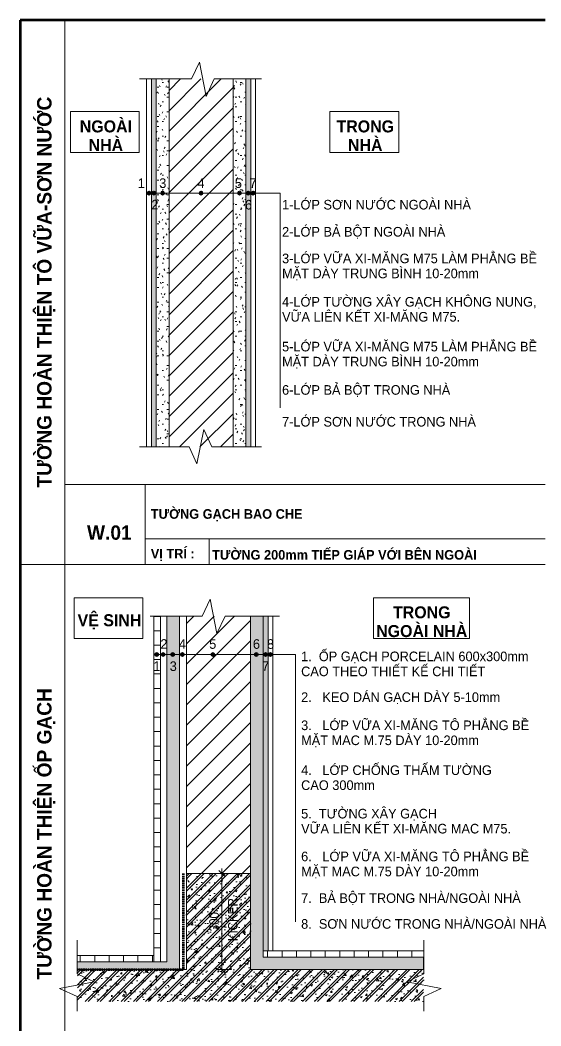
# Model space of a CAD drawing. Header units: millimetres. Extents: x 2839 to 13349, y 2387 to 11762.
# Drawn here: x 8655 to 10281, y 8621 to 11762 of the extents above; entities that cross this region are included whole.
import ezdxf

# ---------------------------------------------------------------- set-up
doc = ezdxf.new("R2010")
doc.units = ezdxf.units.MM
doc.linetypes.add('Hidden', pattern=[7.14375, 4.7625, -2.38125])
for name, color, linetype, lineweight in [('A-ANNO-DIMS', 211, 'Continuous', 9), ('A-ANNO-DIMS-15', 211, 'Continuous', 9), ('A-DETL-5', 90, 'Hidden', 200), ('A-DETL-GENF-1', 7, 'Continuous', 18), ('A-DETL-GENF-2', 9, 'Continuous', 18), ('A-DETL-GENF-4', 8, 'Continuous', 18), ('A-DETL-MEDM', 33, 'Continuous', 35), ('A-DETL-THIN', 151, 'Continuous', 18), ('A-DETL-WIDE', 214, 'Continuous', 100), ('G-ANNO-TEXT-1', 7, 'Continuous', 9)]:
    doc.layers.add(name, color=color, linetype=linetype, lineweight=lineweight)
doc.styles.add('Arial_4', font='arial_0.ttf', dxfattribs={"width": 0.95, "height": 30})
doc.styles.add('Arial_B_1', font='arialbd_0.ttf', dxfattribs={"width": 0.95, "height": 45})
doc.styles.add('Arial_B_2', font='arialbd_0.ttf', dxfattribs={"width": 0.95, "height": 30})
doc.styles.add('Arial_B_3', font='arialbd_0.ttf', dxfattribs={"width": 0.95, "height": 37.5})
doc.styles.add('UTM Avo', font='UTM Avo.ttf', dxfattribs={"width": 0.9, "height": 30})
doc.dimstyles.new('1_Dim_chi_tiet_2_0', dxfattribs={"dimscale": 304.8, "dimtxt": 29.979028, "dimasz": 0.059055, "dimexe": 0.049213, "dimexo": 0.0625, "dimgap": 0.004921, "dimtad": 1, "dimdec": 0, "dimrnd": 5, "dimzin": 0, "dimdsep": 46, "dimtxsty": 'UTM Avo', "dimblk1": 'OBLIQUE', "dimblk2": 'OBLIQUE', "dimsah": 1, "dimcen": 0.09, "dimdle": 0.049213, "dimazin": 0, "dimtfac": 1, "dimtdec": 4, "dimtix": 1, "dimtmove": 0, "dimatfit": 3, "dimfxl": 0.098425, "dimfxlon": 1, "dimtvp": 1, "dimtolj": 1, "dimtzin": 0, "dimarcsym": 2})
pattern_1 = [(45, (6232.564, 0), (-31.8198, 31.8198), [])]
pattern_2 = [(0, (6232.564, 0), (60.96, 15.24), [5.029, -40.691, 5.029, -40.691, -243.84]), (0, (6232.564, 0), (60.96, 15.24), [-91.44, 5.029, -86.411, 5.029, -40.691, -106.68]), (0, (6232.564, 0), (60.96, 15.24), [-228.6, 5.029, -25.451, 5.029, -71.171]), (120, (6255.424, 7.62), (-43.678227, 45.172909), [5.029, -40.691, 5.029, -40.691, -243.84]), (120, (6255.424, 7.62), (-43.678227, 45.172909), [-91.44, 5.029, -86.411, 5.029, -40.691, -106.68]), (120, (6255.424, 7.62), (-43.678227, 45.172909), [-228.6, 5.029, -25.451, 5.029, -71.171]), (240, (6263.044, 38.1), (-17.281773, -60.412909), [5.029, -40.691, 5.029, -40.691, -243.84]), (240, (6263.044, 38.1), (-17.281773, -60.412909), [-91.44, 5.029, -86.411, 5.029, -40.691, -106.68]), (240, (6263.044, 38.1), (-17.281773, -60.412909), [-228.6, 5.029, -25.451, 5.029, -71.171])]

# ---------------------------------------------------------------- blocks, each defined once
blk = doc.blocks.new('DIMBLOCK1-CHI TIẾT CHUNG_CẤU TẠO TƯỜNG')
at = {"layer": 'A-ANNO-DIMS-15'}
for p, q in [((9284.4, 9112.4), (9284.4, 8782.4)), ((9314.4, 9097.4), (9269.4, 9097.4)), ((9284.4, 9097.4), (9314.4, 9097.4)), ((9314.4, 8797.4), (9269.4, 8797.4)), ((9284.4, 8797.4), (9314.4, 8797.4))]:
    blk.add_line(p, q, dxfattribs=at)
at = {"layer": 'A-ANNO-DIMS-15', "lineweight": 25}
for p, q in [((9284.4, 9097.4), (9275.4, 9106.4)), ((9284.4, 9097.4), (9293.4, 9088.4)), ((9284.4, 8797.4), (9275.4, 8806.4)), ((9284.4, 8797.4), (9293.4, 8788.4))]:
    blk.add_line(p, q, dxfattribs=at)
at = {"layer": 'A-ANNO-DIMS-15', "color": 0, "char_height": 30, "attachment_point": 1, "rotation": 90, "line_spacing_factor": 1.110334, "style": 'UTM Avo'}
for s, insert, width in [('KICKER', (9303.7, 8885.7), 147.897), ('300', (9245.1, 8916.6), 73.948)]:
    blk.add_mtext(s, dxfattribs=dict(at, insert=insert, width=width))
blk = doc.blocks.new('_Oblique')
at = {"color": 0, "linetype": 'ByBlock', "lineweight": -2}
blk.add_line((-0.5, -0.5), (0.5, 0.5), dxfattribs=at)

msp = doc.modelspace()

# ---------------------------------------------------------------- hatches: boundary and pattern name
at = {"layer": 'A-DETL-GENF-1'}
h = msp.add_hatch(dxfattribs=at)
h.set_pattern_fill('FP_50', color=256, style=0, pattern_type=2)
h.set_pattern_definition(pattern_1)
h.paths.add_polyline_path([(9161.8, 10429.5), (9319.6, 10429.5), (9319.6, 11578), (9119.6, 11578), (9119.6, 10429.5)])
h.paths.add_polyline_path([(9219.6, 11216.6), (9218.3, 11216.8), (9217.1, 11217.3), (9216.1, 11218.1), (9215.3, 11219.1), (9214.8, 11220.3), (9214.6, 11221.6), (9214.8, 11222.9), (9215.3, 11224.1), (9216.1, 11225.2), (9217.1, 11226), (9218.3, 11226.5), (9219.6, 11226.6), (9220.9, 11226.5), (9222.1, 11226), (9223.1, 11225.2), (9223.9, 11224.1), (9224.4, 11222.9), (9224.6, 11221.6), (9224.4, 11220.3), (9223.9, 11219.1), (9223.1, 11218.1), (9222.1, 11217.3), (9220.9, 11216.8)])
for points in [[(9057.1, 11216.6), (9058.4, 11216.8), (9059.6, 11217.3), (9060.6, 11218.1), (9061.4, 11219.1), (9061.9, 11220.3), (9062.1, 11221.6), (9061.9, 11222.9), (9061.4, 11224.1), (9060.6, 11225.2), (9059.6, 11226), (9058.4, 11226.5), (9057.1, 11226.6), (9055.8, 11226.5), (9054.6, 11226), (9053.6, 11225.2), (9052.8, 11224.1), (9052.3, 11222.9), (9052.1, 11221.6), (9052.3, 11220.3), (9052.8, 11219.1), (9053.6, 11218.1), (9054.6, 11217.3), (9055.8, 11216.8)], [(9072.1, 11216.6), (9073.4, 11216.8), (9074.6, 11217.3), (9075.6, 11218.1), (9076.4, 11219.1), (9076.9, 11220.3), (9077.1, 11221.6), (9076.9, 11222.9), (9076.4, 11224.1), (9075.6, 11225.2), (9074.6, 11226), (9073.4, 11226.5), (9072.1, 11226.6), (9070.8, 11226.5), (9069.6, 11226), (9068.6, 11225.2), (9067.8, 11224.1), (9067.3, 11222.9), (9067.1, 11221.6), (9067.3, 11220.3), (9067.8, 11219.1), (9068.6, 11218.1), (9069.6, 11217.3), (9070.8, 11216.8)], [(9099.6, 11216.6), (9100.9, 11216.8), (9102.1, 11217.3), (9103.1, 11218.1), (9103.9, 11219.1), (9104.4, 11220.3), (9104.6, 11221.6), (9104.4, 11222.9), (9103.9, 11224.1), (9103.1, 11225.2), (9102.1, 11226), (9100.9, 11226.5), (9099.6, 11226.6), (9098.3, 11226.5), (9097.1, 11226), (9096.1, 11225.2), (9095.3, 11224.1), (9094.8, 11222.9), (9094.6, 11221.6), (9094.8, 11220.3), (9095.3, 11219.1), (9096.1, 11218.1), (9097.1, 11217.3), (9098.3, 11216.8)], [(9219.6, 11216.6), (9220.9, 11216.8), (9222.1, 11217.3), (9223.1, 11218.1), (9223.9, 11219.1), (9224.4, 11220.3), (9224.6, 11221.6), (9224.4, 11222.9), (9223.9, 11224.1), (9223.1, 11225.2), (9222.1, 11226), (9220.9, 11226.5), (9219.6, 11226.6), (9218.3, 11226.5), (9217.1, 11226), (9216.1, 11225.2), (9215.3, 11224.1), (9214.8, 11222.9), (9214.6, 11221.6), (9214.8, 11220.3), (9215.3, 11219.1), (9216.1, 11218.1), (9217.1, 11217.3), (9218.3, 11216.8)], [(9339.6, 11216.6), (9340.9, 11216.8), (9342.1, 11217.3), (9343.1, 11218.1), (9343.9, 11219.1), (9344.4, 11220.3), (9344.6, 11221.6), (9344.4, 11222.9), (9343.9, 11224.1), (9343.1, 11225.2), (9342.1, 11226), (9340.9, 11226.5), (9339.6, 11226.6), (9338.3, 11226.5), (9337.1, 11226), (9336.1, 11225.2), (9335.3, 11224.1), (9334.8, 11222.9), (9334.6, 11221.6), (9334.8, 11220.3), (9335.3, 11219.1), (9336.1, 11218.1), (9337.1, 11217.3), (9338.3, 11216.8)], [(9367.2, 11216.6), (9368.5, 11216.8), (9369.7, 11217.3), (9370.8, 11218.1), (9371.6, 11219.1), (9372.1, 11220.3), (9372.2, 11221.6), (9372.1, 11222.9), (9371.6, 11224.1), (9370.8, 11225.2), (9369.7, 11226), (9368.5, 11226.5), (9367.2, 11226.6), (9365.9, 11226.5), (9364.7, 11226), (9363.7, 11225.2), (9362.9, 11224.1), (9362.4, 11222.9), (9362.2, 11221.6), (9362.4, 11220.3), (9362.9, 11219.1), (9363.7, 11218.1), (9364.7, 11217.3), (9365.9, 11216.8)], [(9382.2, 11216.6), (9383.5, 11216.8), (9384.7, 11217.3), (9385.8, 11218.1), (9386.6, 11219.1), (9387.1, 11220.3), (9387.2, 11221.6), (9387.1, 11222.9), (9386.6, 11224.1), (9385.8, 11225.2), (9384.7, 11226), (9383.5, 11226.5), (9382.2, 11226.6), (9380.9, 11226.5), (9379.7, 11226), (9378.7, 11225.2), (9377.9, 11224.1), (9377.4, 11222.9), (9377.2, 11221.6), (9377.4, 11220.3), (9377.9, 11219.1), (9378.7, 11218.1), (9379.7, 11217.3), (9380.9, 11216.8)], [(9081.3, 9775.8), (9082.6, 9776), (9083.8, 9776.5), (9084.8, 9777.3), (9085.6, 9778.3), (9086.1, 9779.5), (9086.3, 9780.8), (9086.1, 9782.1), (9085.6, 9783.3), (9084.8, 9784.3), (9083.2, 9785.4), (9082.6, 9785.6), (9081.3, 9785.8), (9080, 9785.6), (9078.8, 9785.1), (9077.8, 9784.3), (9077, 9783.3), (9076.5, 9782.1), (9076.3, 9780.8), (9076.5, 9779.5), (9077, 9778.3), (9077.8, 9777.3), (9078.8, 9776.5), (9080, 9776)], [(9101.3, 9775.8), (9102.6, 9776), (9103.8, 9776.5), (9104.8, 9777.3), (9105.6, 9778.3), (9106.1, 9779.5), (9106.3, 9780.8), (9106.1, 9782.1), (9105.6, 9783.3), (9104.8, 9784.3), (9103.2, 9785.4), (9102.6, 9785.6), (9101.3, 9785.8), (9100, 9785.6), (9098.8, 9785.1), (9097.8, 9784.3), (9097, 9783.3), (9096.5, 9782.1), (9096.3, 9780.8), (9096.5, 9779.5), (9097, 9778.3), (9097.8, 9777.3), (9098.8, 9776.5), (9100, 9776)], [(9131.3, 9775.8), (9132.6, 9776), (9133.8, 9776.5), (9134.8, 9777.3), (9135.6, 9778.3), (9136.1, 9779.5), (9136.3, 9780.8), (9136.1, 9782.1), (9135.6, 9783.3), (9134.8, 9784.3), (9133.2, 9785.4), (9132.6, 9785.6), (9131.3, 9785.8), (9130, 9785.6), (9128.8, 9785.1), (9127.8, 9784.3), (9127, 9783.3), (9126.5, 9782.1), (9126.3, 9780.8), (9126.5, 9779.5), (9127, 9778.3), (9128.2, 9776.9), (9128.8, 9776.5), (9130, 9776)], [(9161.3, 9775.8), (9162.6, 9776), (9163.8, 9776.5), (9164.8, 9777.3), (9165.6, 9778.3), (9166.1, 9779.5), (9166.3, 9780.8), (9166.1, 9782.1), (9165.6, 9783.3), (9164.8, 9784.3), (9163.8, 9785.1), (9162.6, 9785.6), (9161.3, 9785.8), (9160, 9785.6), (9158.8, 9785.1), (9157.8, 9784.3), (9157, 9783.3), (9156.5, 9782.1), (9156.3, 9780.8), (9156.5, 9779.5), (9157, 9778.3), (9157.8, 9777.3), (9158.8, 9776.5), (9160, 9776)], [(9256.3, 9775.8), (9257.6, 9776), (9258.8, 9776.5), (9259.8, 9777.3), (9260.6, 9778.3), (9261.1, 9779.5), (9261.3, 9780.8), (9261.1, 9782.1), (9260.6, 9783.3), (9259.8, 9784.3), (9258.8, 9785.1), (9257.6, 9785.6), (9256.3, 9785.8), (9255, 9785.6), (9253.8, 9785.1), (9252.8, 9784.3), (9252, 9783.3), (9251.5, 9782.1), (9251.3, 9780.8), (9251.5, 9779.5), (9252, 9778.3), (9252.8, 9777.3), (9253.8, 9776.5), (9255, 9776)], [(9391.9, 9775.8), (9393.2, 9776), (9394.4, 9776.5), (9395.5, 9777.3), (9396.3, 9778.3), (9396.8, 9779.5), (9396.9, 9780.8), (9396.8, 9782.1), (9396.3, 9783.3), (9395.5, 9784.3), (9393.8, 9785.4), (9393.2, 9785.6), (9391.9, 9785.8), (9390.6, 9785.6), (9389.4, 9785.1), (9388.4, 9784.3), (9387.6, 9783.3), (9387.1, 9782.1), (9386.9, 9780.8), (9387.1, 9779.5), (9387.6, 9778.3), (9388.4, 9777.3), (9389.4, 9776.5), (9390.6, 9776)], [(9421.3, 9775.8), (9422.6, 9776), (9423.8, 9776.5), (9424.8, 9777.3), (9425.6, 9778.3), (9426.1, 9779.5), (9426.3, 9780.8), (9426.1, 9782.1), (9425.6, 9783.3), (9424.8, 9784.3), (9423.2, 9785.4), (9422.6, 9785.6), (9421.3, 9785.8), (9420, 9785.6), (9418.8, 9785.1), (9417.8, 9784.3), (9417, 9783.3), (9416.5, 9782.1), (9416.3, 9780.8), (9416.5, 9779.5), (9417, 9778.3), (9417.8, 9777.3), (9418.8, 9776.5), (9420, 9776)], [(9436.3, 9775.8), (9437.6, 9776), (9438.8, 9776.5), (9439.8, 9777.3), (9440.6, 9778.3), (9441.1, 9779.5), (9441.3, 9780.8), (9441.1, 9782.1), (9440.6, 9783.3), (9439.8, 9784.3), (9438.8, 9785.1), (9437.6, 9785.6), (9436.3, 9785.8), (9435, 9785.6), (9433.8, 9785.1), (9432.8, 9784.3), (9432, 9783.3), (9431.5, 9782.1), (9431.3, 9780.8), (9431.5, 9779.5), (9432, 9778.3), (9432.8, 9777.3), (9433.8, 9776.5), (9435, 9776)]]:
    msp.add_hatch(color=256, dxfattribs=at).paths.add_polyline_path(points)
h = msp.add_hatch(dxfattribs=at)
h.set_pattern_fill('FP_51', color=256, style=0, pattern_type=2)
h.set_pattern_definition([(0, (6232.564, 0), (0, 45), []), (90, (6232.564, 0), (-45, 3e-15), [])])
h.paths.add_polyline_path([(9072.2, 8820.8), (9072.2, 8840.8), (8832.5, 8840.8), (8832.5, 8820.8)])
h.paths.add_polyline_path([(9092.5, 8820.8), (9092.5, 9900.8), (9072.5, 9900.8), (9072.5, 8820.8)])
h.paths.add_polyline_path([(9915.2, 8835.8), (9915.2, 8855.8), (9413.8, 8855.8), (9413.8, 8835.8), (9428.8, 8835.8)])
h.paths.add_polyline_path([(9081.3, 9775.8), (9080, 9776), (9078.8, 9776.5), (9077.8, 9777.3), (9077, 9778.3), (9076.5, 9779.5), (9076.3, 9780.8), (9076.5, 9782.1), (9077, 9783.3), (9077.8, 9784.3), (9079.4, 9785.4), (9080, 9785.6), (9081.3, 9785.8), (9082.6, 9785.6), (9083.8, 9785.1), (9084.8, 9784.3), (9085.6, 9783.3), (9086.1, 9782.1), (9086.3, 9780.8), (9086.1, 9779.5), (9085.6, 9778.3), (9084.8, 9777.3), (9083.8, 9776.5), (9082.6, 9776)])
h = msp.add_hatch(dxfattribs=at)
h.set_pattern_fill('FP_50', color=256, style=0, pattern_type=2)
h.set_pattern_definition(pattern_1)
h.paths.add_polyline_path([(9373.8, 9097.4), (9373.8, 9900.8), (9173.8, 9900.8), (9173.8, 9097.4)])
h.paths.add_polyline_path([(9256.3, 9775.8), (9255, 9776), (9253.8, 9776.5), (9252.8, 9777.3), (9252, 9778.3), (9251.5, 9779.5), (9251.3, 9780.8), (9251.5, 9782.1), (9252, 9783.3), (9252.8, 9784.3), (9253.8, 9785.1), (9255, 9785.6), (9256.3, 9785.8), (9257.6, 9785.6), (9258.8, 9785.1), (9259.8, 9784.3), (9260.6, 9783.3), (9261.1, 9782.1), (9261.3, 9780.8), (9261.1, 9779.5), (9260.6, 9778.3), (9259.8, 9777.3), (9258.8, 9776.5), (9257.6, 9776)])
h = msp.add_hatch(dxfattribs=at)
h.set_pattern_fill('FP_52', color=256, style=0, pattern_type=2)
h.set_pattern_definition([(50, (6232.564, 0), (54.65545, -4.7815), [5.715, -62.865]), (355, (6232.564, 0), (-10.57276, 57.3166), [4.572, -50.292]), (100.451, (6237.12, -0.4), (44.08277, 52.5349), [4.857, -53.427]), (46.184, (6232.564, 15.24), (81.32374, -12.6129), [8.573, -94.298]), (96.636, (6239.34, 14.19), (71.2212, 74.2287), [7.286, -80.141]), (351.184, (6232.56, 15.24), (71.22166, 74.2274), [6.858, -75.438]), (21, (6240.184, 11.43), (45.48461, -30.6795), [5.715, -62.865]), (326, (6240.184, 11.43), (18.5405, 55.256), [4.572, -50.292]), (71.451, (6243.974, 8.873), (64.0251, 24.57632), [4.857, -53.427]), (37.5, (6232.564, 0), (0.926095, 25.36672), [0.503, -49.179, 0.503, -50.551, -50.482]), (37.5, (6232.564, 0), (0.926095, 25.36672), [-100.736, 0.503, -49.98]), (7.5, (6232.564, 0), (20.04558, 30.054595), [0.503, -28.605, 0.503, -48.036, -19.241]), (7.5, (6232.564, 0), (20.04558, 30.054595), [-77.648, 0.503, -18.738]), (327.5, (6215.57, 0), (40.676816, -1.71882), [0.503, -18.547, 0.503, -58.933, -78.867]), (327.5, (6215.57, 0), (40.676816, -1.71882), [-78.486, 0.503, -78.364]), (317.5, (6207.95, 0), (44.43832, 7.62794), [0.503, -24.262, 0.503, -38.969, -56.007]), (317.5, (6207.95, 0), (44.43832, 7.62794), [-64.237, 0.503, -55.504]), (45, (6232.564, 0), (-18.85854, 18.85854), []), (45, (6232.564, 28.575), (-18.85854, 18.85854), [])])
h.paths.add_polyline_path([(9913.8, 8697.4), (9913.8, 8797.4), (9373.8, 8797.4), (9373.8, 9097.4), (9173.8, 9097.4), (9173.8, 8797.4), (8833.8, 8797.4), (8833.8, 8697.4), (9161.8, 8697.4)])
at = {"layer": 'A-DETL-GENF-2'}
h = msp.add_hatch(color=256, dxfattribs=at)
h.paths.add_polyline_path([(9359.6, 10429.5), (9374.6, 10429.5), (9374.6, 11578), (9359.6, 11578), (9359.6, 10888.6)])
h.paths.add_polyline_path([(9079.6, 10429.5), (9079.6, 11578), (9064.6, 11578), (9064.6, 10429.5)])
h.paths.add_polyline_path([(9367.2, 11216.6), (9365.9, 11216.8), (9364.3, 11217.7), (9363.7, 11218.1), (9362.9, 11219.1), (9362.4, 11220.3), (9362.2, 11221.6), (9362.4, 11222.9), (9362.9, 11224.1), (9364.2, 11225.5), (9364.7, 11226), (9365.9, 11226.5), (9367.2, 11226.6), (9368.5, 11226.5), (9369.7, 11226), (9370.8, 11225.2), (9371.6, 11224.1), (9372.1, 11222.9), (9372.2, 11221.6), (9372.1, 11220.3), (9371.6, 11219.1), (9370.8, 11218.1), (9369.7, 11217.3), (9368.5, 11216.8)])
h.paths.add_polyline_path([(9072.1, 11216.6), (9070.8, 11216.8), (9069.3, 11217.5), (9068.6, 11218.1), (9067.8, 11219.1), (9067.3, 11220.3), (9067.1, 11221.6), (9067.3, 11222.9), (9067.8, 11224.1), (9068.6, 11225.2), (9069.6, 11226), (9070.8, 11226.5), (9072.1, 11226.6), (9073.4, 11226.5), (9074.6, 11226), (9075.6, 11225.2), (9076.4, 11224.1), (9076.9, 11222.9), (9077.1, 11221.6), (9076.9, 11220.3), (9076.4, 11219.1), (9075.6, 11218.1), (9074.6, 11217.3), (9073.4, 11216.8)])
h = msp.add_hatch(color=256, dxfattribs=at)
h.paths.add_polyline_path([(9413.8, 8855.8), (9428.8, 8855.8), (9428.8, 9900.8), (9413.8, 9900.8), (9413.8, 9417.6)])
h.paths.add_polyline_path([(9421.3, 9775.8), (9420, 9776), (9418.8, 9776.5), (9417.8, 9777.3), (9417, 9778.3), (9416.5, 9779.5), (9416.3, 9780.8), (9416.5, 9782.1), (9417, 9783.3), (9417.8, 9784.3), (9419.4, 9785.4), (9420, 9785.6), (9421.3, 9785.8), (9422.6, 9785.6), (9423.8, 9785.1), (9424.8, 9784.3), (9425.6, 9783.3), (9426.1, 9782.1), (9426.3, 9780.8), (9426.1, 9779.5), (9425.6, 9778.3), (9424.8, 9777.3), (9423.8, 9776.5), (9422.6, 9776)])
at = {"layer": 'A-DETL-GENF-4'}
h = msp.add_hatch(dxfattribs=at)
h.set_pattern_fill('FP_22', color=256, style=0, pattern_type=2)
h.set_pattern_definition(pattern_2)
h.paths.add_polyline_path([(9359.6, 10429.5), (9359.6, 11578), (9319.6, 11578), (9319.6, 10429.5)])
h.paths.add_polyline_path([(9079.6, 10429.5), (9119.6, 10429.5), (9119.6, 11578), (9079.6, 11578), (9079.6, 10888.6)])
h.paths.add_polyline_path([(9339.6, 11216.6), (9338.3, 11216.8), (9337.1, 11217.3), (9336.1, 11218.1), (9335.3, 11219.1), (9334.8, 11220.3), (9334.6, 11221.6), (9334.8, 11222.9), (9335.3, 11224.1), (9336.1, 11225.2), (9337.1, 11226), (9338.3, 11226.5), (9339.6, 11226.6), (9340.9, 11226.5), (9342.1, 11226), (9343.1, 11225.2), (9343.9, 11224.1), (9344.4, 11222.9), (9344.6, 11221.6), (9344.4, 11220.3), (9343.9, 11219.1), (9343.1, 11218.1), (9342.1, 11217.3), (9340.9, 11216.8)])
h.paths.add_polyline_path([(9099.6, 11216.6), (9098.3, 11216.8), (9097.1, 11217.3), (9096.1, 11218.1), (9095.3, 11219.1), (9094.8, 11220.3), (9094.6, 11221.6), (9094.8, 11222.9), (9095.3, 11224.1), (9096.1, 11225.2), (9097.1, 11226), (9098.3, 11226.5), (9099.6, 11226.6), (9100.9, 11226.5), (9102.1, 11226), (9103.1, 11225.2), (9103.9, 11224.1), (9104.4, 11222.9), (9104.6, 11221.6), (9104.4, 11220.3), (9103.9, 11219.1), (9103.1, 11218.1), (9102.1, 11217.3), (9100.9, 11216.8)])
h = msp.add_hatch(dxfattribs=at)
h.set_pattern_fill('FP_22', color=256, style=0, pattern_type=2)
h.set_pattern_definition(pattern_2)
h.paths.add_polyline_path([(8833.8, 8795.8), (8833.8, 8797.4), (9152.5, 8797.4), (9152.5, 9900.8), (9112.5, 9900.8), (9112.5, 8820.8), (8832.5, 8820.8), (8832.5, 8795.8)])
h.paths.add_polyline_path([(9373.8, 8797.4), (9913.8, 8797.4), (9913.8, 8835.8), (9413.8, 8835.8), (9413.8, 9900.8), (9373.8, 9900.8), (9373.8, 8834.2)])
h.paths.add_polyline_path([(9391.9, 9775.8), (9390.6, 9776), (9389.4, 9776.5), (9388.4, 9777.3), (9387.6, 9778.3), (9387.1, 9779.5), (9386.9, 9780.8), (9387.1, 9782.1), (9387.6, 9783.3), (9388.4, 9784.3), (9390, 9785.4), (9390.6, 9785.6), (9391.9, 9785.8), (9393.2, 9785.6), (9394.4, 9785.1), (9395.5, 9784.3), (9396.3, 9783.3), (9396.8, 9782.1), (9396.9, 9780.8), (9396.8, 9779.5), (9396.3, 9778.3), (9395.5, 9777.3), (9394.4, 9776.5), (9393.2, 9776)])
h.paths.add_polyline_path([(9131.3, 9775.8), (9130, 9776), (9128.8, 9776.5), (9127.8, 9777.3), (9127, 9778.3), (9126.5, 9779.5), (9126.3, 9780.8), (9126.5, 9782.1), (9127, 9783.3), (9128.2, 9784.7), (9129.4, 9785.4), (9130, 9785.6), (9131.3, 9785.8), (9132.6, 9785.6), (9133.8, 9785.1), (9134.8, 9784.3), (9135.6, 9783.3), (9136.1, 9782.1), (9136.3, 9780.8), (9136.1, 9779.5), (9135.6, 9778.3), (9134.8, 9777.3), (9133.8, 9776.5), (9132.6, 9776)])

# ---------------------------------------------------------------- linework, layer by layer
at = {"layer": 'A-DETL-5'}
for p, q in [((9163.4, 9097.4), (9163.4, 8795.8)), ((9163.4, 8795.8), (8832.5, 8795.8))]:
    msp.add_line(p, q, dxfattribs=at)
at = {"layer": 'A-DETL-MEDM'}
for centre, start, end in [((9057.1, 11221.6), 0, 180), ((9057.1, 11221.6), 180, 0), ((9072.1, 11221.6), 0, 180), ((9072.1, 11221.6), 180, 0), ((9099.6, 11221.6), 0, 180), ((9099.6, 11221.6), 180, 0), ((9219.6, 11221.6), 0, 180), ((9219.6, 11221.6), 180, 0), ((9339.6, 11221.6), 0, 180), ((9339.6, 11221.6), 180, 0), ((9367.2, 11221.6), 0, 180), ((9367.2, 11221.6), 180, 0), ((9382.2, 11221.6), 0, 180), ((9382.2, 11221.6), 180, 0), ((9081.3, 9780.8), 0, 180), ((9081.3, 9780.8), 180, 0), ((9101.3, 9780.8), 0, 180), ((9101.3, 9780.8), 180, 0), ((9131.3, 9780.8), 0, 180), ((9131.3, 9780.8), 180, 0), ((9161.3, 9780.8), 0, 180), ((9161.3, 9780.8), 180, 0), ((9256.3, 9780.8), 0, 180), ((9256.3, 9780.8), 180, 0), ((9391.9, 9780.8), 0, 180), ((9391.9, 9780.8), 180, 0), ((9421.3, 9780.8), 0, 180), ((9421.3, 9780.8), 180, 0), ((9436.3, 9780.8), 0, 180), ((9436.3, 9780.8), 180, 0)]:
    msp.add_arc(centre, 5, start, end, dxfattribs=at)
at = {"layer": 'A-DETL-THIN'}
for p, q in [((8654.6, 11761.7), (8654.6, 10061.7)), ((8794.6, 11761.7), (8794.6, 10061.7)), ((9214.4, 11630.9), (9189.8, 11578)), ((9235.3, 11523.6), (9214.4, 11630.9)), ((9027.3, 11578), (9189.8, 11578)), ((9049.6, 11578), (9049.6, 10429.5)), ((9064.6, 10429.5), (9064.6, 11578)), ((9079.6, 10429.5), (9079.6, 11578)), ((9119.6, 10429.5), (9119.6, 11578)), ((9260.7, 11578), (9235.3, 11523.6)), ((9260.7, 11578), (9408.2, 11578)), ((9319.6, 11578), (9319.6, 10429.5)), ((9359.6, 11578), (9359.6, 10429.5)), ((9374.6, 11578), (9374.6, 10429.5)), ((9389.6, 10429.5), (9389.6, 11578)), ((8811.7, 11475.9), (9026.7, 11475.9)), ((8811.7, 11348.4), (8811.7, 11475.9)), ((9026.7, 11475.9), (9026.7, 11348.4)), ((9621.7, 11475.9), (9836.7, 11475.9)), ((9621.7, 11348.4), (9621.7, 11475.9)), ((9836.7, 11475.9), (9836.7, 11348.4)), ((8811.7, 11348.4), (9026.7, 11348.4)), ((9621.7, 11348.4), (9836.7, 11348.4)), ((9466.5, 11221.6), (9049.6, 11221.6)), ((9466.5, 10551.6), (9466.5, 11221.6)), ((9227.8, 10483.9), (9206.9, 10376.6)), ((9253.2, 10429.5), (9227.8, 10483.9)), ((9027.3, 10429.5), (9182.3, 10429.5)), ((9206.9, 10376.6), (9182.3, 10429.5)), ((9253.2, 10429.5), (9408.2, 10429.5)), ((10294.6, 10311.7), (8794.6, 10311.7)), ((9044.6, 10061.7), (9044.6, 10311.7)), ((9044.6, 10061.7), (9044.6, 10311.7)), ((9044.6, 10141.7), (10294.6, 10141.7)), ((9044.6, 10141.7), (10294.6, 10141.7)), ((9244.6, 10141.7), (9244.6, 10061.7)), ((9244.6, 10141.7), (9244.6, 10061.7)), ((8654.6, 10061.7), (8794.6, 10061.7)), ((8654.6, 10061.7), (8654.6, 8361.7)), ((8794.6, 10061.7), (8654.6, 10061.7)), ((10294.6, 10061.7), (8794.6, 10061.7)), ((8794.6, 10061.7), (8794.6, 8361.7)), ((8794.6, 10061.7), (10294.6, 10061.7)), ((8823, 9958.3), (9038, 9958.3)), ((8823, 9830.8), (8823, 9958.3)), ((9038, 9958.3), (9038, 9830.8)), ((9758, 9958.3), (10058, 9958.3)), ((9758, 9830.8), (9758, 9958.3)), ((10058, 9958.3), (10058, 9830.8)), ((9248.1, 9953.7), (9223.4, 9900.8)), ((9269, 9846.4), (9248.1, 9953.7)), ((9060.9, 9900.8), (9223.4, 9900.8)), ((9072.5, 9900.8), (9072.5, 8820.8)), ((9092.5, 8820.8), (9092.5, 9900.8)), ((9112.5, 9900.8), (9112.5, 8820.8)), ((9152.5, 8797.4), (9152.5, 9900.8)), ((9173.8, 9900.8), (9173.8, 9097.4)), ((9294.4, 9900.8), (9269, 9846.4)), ((9294.4, 9900.8), (9464.4, 9900.8)), ((9373.8, 9900.8), (9373.8, 9097.4)), ((9413.8, 9900.8), (9413.8, 8855.8)), ((9428.8, 8855.8), (9428.8, 9900.8)), ((9443.8, 8855.8), (9443.8, 9900.8)), ((8823, 9830.8), (9038, 9830.8)), ((9758, 9830.8), (10058, 9830.8)), ((9072.5, 9780.8), (9514.4, 9780.8)), ((9514.4, 9780.8), (9514.4, 8946.4)), ((9373.8, 9097.4), (9173.8, 9097.4)), ((9173.8, 9097.4), (9173.8, 8797.4)), ((9373.8, 8797.4), (9373.8, 9097.4)), ((8832.5, 8888.5), (8832.5, 8783.5)), ((9915.2, 8888.5), (9915.2, 8783.5)), ((9072.2, 8840.8), (8832.5, 8840.8)), ((8832.5, 8840.8), (8832.5, 8820.8)), ((9072.2, 8820.8), (9072.2, 8840.8)), ((9413.8, 8855.8), (9413.8, 8835.8)), ((9413.8, 8855.8), (9428.8, 8855.8)), ((9413.8, 8835.8), (9915.2, 8835.8)), ((9915.2, 8855.8), (9428.8, 8855.8)), ((9913.8, 8797.4), (9913.8, 8835.8)), ((9915.2, 8835.8), (9915.2, 8855.8)), ((8832.5, 8820.8), (8832.5, 8795.8)), ((8832.5, 8820.8), (9072.2, 8820.8)), ((9173.8, 8797.4), (8833.8, 8797.4)), ((9072.5, 8820.8), (9072.2, 8820.8)), ((9072.5, 8820.8), (9092.5, 8820.8)), ((9112.5, 8820.8), (9092.5, 8820.8)), ((9913.8, 8797.4), (9373.8, 8797.4)), ((8885.4, 8758.8), (8832.5, 8783.5)), ((9862.3, 8758.8), (9915.2, 8783.5)), ((8778.1, 8737.9), (8885.4, 8758.8)), ((8832.5, 8712.5), (8778.1, 8737.9)), ((9969.6, 8737.9), (9862.3, 8758.8)), ((9915.2, 8712.5), (9969.6, 8737.9)), ((8832.5, 8712.5), (8832.5, 8667.5)), ((9915.2, 8712.5), (9915.2, 8667.5))]:
    msp.add_line(p, q, dxfattribs=at)
at = {"layer": 'A-DETL-WIDE'}
for p, q in [((8794.6, 11761.7), (8654.6, 11761.7)), ((8654.6, 11761.7), (8654.6, 6661.7)), ((10294.6, 11761.7), (8794.6, 11761.7))]:
    msp.add_line(p, q, dxfattribs=at)

# ---------------------------------------------------------------- texts
at = {"layer": 'G-ANNO-TEXT-1', "char_height": 45, "width": 1705.155, "attachment_point": 5, "rotation": 90, "line_spacing_factor": 0.936439, "style": 'Arial_B_1'}
for s, insert in [('\\pt171,342,513,684,855,1026,1197,1368,1539,1710,1881,2052,2223,2394,2565,2736,2907,3078,3249,3420,3591,3762,3933,4104,4275,4446,4617,4788,4959,5130,5301,5472;TƯỜNG HOÀN THIỆN TÔ VỮA-SƠN NƯỚC', (8736, 10912.4)), ('\\pt171,342,513,684,855,1026,1197,1368,1539,1710,1881,2052,2223,2394,2565,2736,2907,3078,3249,3420,3591,3762,3933,4104,4275,4446,4617,4788,4959,5130,5301,5472;TƯỜNG HOÀN THIỆN ỐP GẠCH ', (8736, 9220.9))]:
    msp.add_mtext(s, dxfattribs=dict(at, insert=insert))
at = {"layer": 'G-ANNO-TEXT-1', "line_spacing_factor": 0.936439}
for s, insert, char_height, width, attachment_point, style in [('\\pt171,342,513,684,855,1026,1197,1368,1539,1710,1881,2052,2223,2394,2565,2736,2907,3078,3249,3420,3591,3762,3933,4104,4275,4446,4617,4788,4959,5130,5301,5472;NGOÀI\\PNHÀ', (8922.4, 11400.6), 37.5, 165.658, 5, 'Arial_B_3'), ('\\pt171,342,513,684,855,1026,1197,1368,1539,1710,1881,2052,2223,2394,2565,2736,2907,3078,3249,3420,3591,3762,3933,4104,4275,4446,4617,4788,4959,5130,5301,5472;TRONG\\PNHÀ', (9732.4, 11400.6), 37.5, 181.921, 5, 'Arial_B_3'), ('\\pt180.975,361.95,542.925,723.9,904.875,1085.85,1266.825,1447.8,1628.775,1809.75,1990.725,2171.7,2352.675,2533.65,2714.625,2895.6,3076.575,3257.55,3438.525,3619.5,3800.475,3981.45,4162.425,4343.4,4524.375,4705.35,4886.325,5067.3,5248.275,5429.25,5610.225,5791.2;1', (9022.1, 11267.6), 30, 23.748, 1, 'Arial_4'), ('\\pt180.975,361.95,542.925,723.9,904.875,1085.85,1266.825,1447.8,1628.775,1809.75,1990.725,2171.7,2352.675,2533.65,2714.625,2895.6,3076.575,3257.55,3438.525,3619.5,3800.475,3981.45,4162.425,4343.4,4524.375,4705.35,4886.325,5067.3,5248.275,5429.25,5610.225,5791.2;3', (9089, 11267.6), 30, 23.748, 1, 'Arial_4'), ('\\pt180.975,361.95,542.925,723.9,904.875,1085.85,1266.825,1447.8,1628.775,1809.75,1990.725,2171.7,2352.675,2533.65,2714.625,2895.6,3076.575,3257.55,3438.525,3619.5,3800.475,3981.45,4162.425,4343.4,4524.375,4705.35,4886.325,5067.3,5248.275,5429.25,5610.225,5791.2;4', (9208.3, 11267.6), 30, 23.748, 1, 'Arial_4'), ('\\pt180.975,361.95,542.925,723.9,904.875,1085.85,1266.825,1447.8,1628.775,1809.75,1990.725,2171.7,2352.675,2533.65,2714.625,2895.6,3076.575,3257.55,3438.525,3619.5,3800.475,3981.45,4162.425,4343.4,4524.375,4705.35,4886.325,5067.3,5248.275,5429.25,5610.225,5791.2;5', (9325.1, 11267.6), 30, 23.748, 1, 'Arial_4'), ('\\pt180.975,361.95,542.925,723.9,904.875,1085.85,1266.825,1447.8,1628.775,1809.75,1990.725,2171.7,2352.675,2533.65,2714.625,2895.6,3076.575,3257.55,3438.525,3619.5,3800.475,3981.45,4162.425,4343.4,4524.375,4705.35,4886.325,5067.3,5248.275,5429.25,5610.225,5791.2;7', (9370.8, 11267.6), 30, 23.748, 1, 'Arial_4'), ('\\pt180.975,361.95,542.925,723.9,904.875,1085.85,1266.825,1447.8,1628.775,1809.75,1990.725,2171.7,2352.675,2533.65,2714.625,2895.6,3076.575,3257.55,3438.525,3619.5,3800.475,3981.45,4162.425,4343.4,4524.375,4705.35,4886.325,5067.3,5248.275,5429.25,5610.225,5791.2;2', (9064.5, 11200.4), 30, 23.748, 1, 'Arial_4'), ('\\pt180.975,361.95,542.925,723.9,904.875,1085.85,1266.825,1447.8,1628.775,1809.75,1990.725,2171.7,2352.675,2533.65,2714.625,2895.6,3076.575,3257.55,3438.525,3619.5,3800.475,3981.45,4162.425,4343.4,4524.375,4705.35,4886.325,5067.3,5248.275,5429.25,5610.225,5791.2;6', (9356.7, 11200.4), 30, 23.748, 1, 'Arial_4'), ('\\pt180.975,361.95,542.925,723.9,904.875,1085.85,1266.825,1447.8,1628.775,1809.75,1990.725,2171.7,2352.675,2533.65,2714.625,2895.6,3076.575,3257.55,3438.525,3619.5,3800.475,3981.45,4162.425,4343.4,4524.375,4705.35,4886.325,5067.3,5248.275,5429.25,5610.225,5791.2;1-LỚP SƠN NƯỚC NGOÀI NHÀ ', (9472.6, 11200.4), 30, 768.217, 1, 'Arial_4'), ('\\pt180.975,361.95,542.925,723.9,904.875,1085.85,1266.825,1447.8,1628.775,1809.75,1990.725,2171.7,2352.675,2533.65,2714.625,2895.6,3076.575,3257.55,3438.525,3619.5,3800.475,3981.45,4162.425,4343.4,4524.375,4705.35,4886.325,5067.3,5248.275,5429.25,5610.225,5791.2;2-LỚP BẢ BỘT NGOÀI NHÀ', (9472.6, 11115.9), 30, 768.217, 1, 'Arial_4'), ('\\pt180.975,361.95,542.925,723.9,904.875,1085.85,1266.825,1447.8,1628.775,1809.75,1990.725,2171.7,2352.675,2533.65,2714.625,2895.6,3076.575,3257.55,3438.525,3619.5,3800.475,3981.45,4162.425,4343.4,4524.375,4705.35,4886.325,5067.3,5248.275,5429.25,5610.225,5791.2;3-LỚP VỮA XI-MĂNG M75 LÀM PHẲNG BỀ MẶT DÀY TRUNG BÌNH 10-20mm', (9472.6, 11032.6), 30, 823.793, 1, 'Arial_4'), ('\\pt180.975,361.95,542.925,723.9,904.875,1085.85,1266.825,1447.8,1628.775,1809.75,1990.725,2171.7,2352.675,2533.65,2714.625,2895.6,3076.575,3257.55,3438.525,3619.5,3800.475,3981.45,4162.425,4343.4,4524.375,4705.35,4886.325,5067.3,5248.275,5429.25,5610.225,5791.2;4-LỚP TƯỜNG XÂY GẠCH KHÔNG NUNG,\\PVỮA LIÊN KẾT XI-MĂNG M75.', (9472.6, 10897.2), 30, 816.24, 1, 'Arial_4'), ('\\pt180.975,361.95,542.925,723.9,904.875,1085.85,1266.825,1447.8,1628.775,1809.75,1990.725,2171.7,2352.675,2533.65,2714.625,2895.6,3076.575,3257.55,3438.525,3619.5,3800.475,3981.45,4162.425,4343.4,4524.375,4705.35,4886.325,5067.3,5248.275,5429.25,5610.225,5791.2;5-LỚP VỮA XI-MĂNG M75 LÀM PHẲNG BỀ MẶT DÀY TRUNG BÌNH 10-20mm', (9472.6, 10757.3), 30, 821.94, 1, 'Arial_4'), ('\\pt180.975,361.95,542.925,723.9,904.875,1085.85,1266.825,1447.8,1628.775,1809.75,1990.725,2171.7,2352.675,2533.65,2714.625,2895.6,3076.575,3257.55,3438.525,3619.5,3800.475,3981.45,4162.425,4343.4,4524.375,4705.35,4886.325,5067.3,5248.275,5429.25,5610.225,5791.2;6-LỚP BẢ BỘT TRONG NHÀ', (9472.6, 10622), 30, 768.217, 1, 'Arial_4'), ('\\pt180.975,361.95,542.925,723.9,904.875,1085.85,1266.825,1447.8,1628.775,1809.75,1990.725,2171.7,2352.675,2533.65,2714.625,2895.6,3076.575,3257.55,3438.525,3619.5,3800.475,3981.45,4162.425,4343.4,4524.375,4705.35,4886.325,5067.3,5248.275,5429.25,5610.225,5791.2;7-LỚP SƠN NƯỚC TRONG NHÀ ', (9472.6, 10522.7), 30, 768.217, 1, 'Arial_4'), ('\\pt171,342,513,684,855,1026,1197,1368,1539,1710,1881,2052,2223,2394,2565,2736,2907,3078,3249,3420,3591,3762,3933,4104,4275,4446,4617,4788,4959,5130,5301,5472;TƯỜNG GẠCH BAO CHE', (9062.7, 10215.8), 30, 488.338, 4, 'Arial_B_2'), ('\\pt142.50015,284.99985,427.5,570.00015,712.49985,855,997.50015,1139.99985,1282.5,1425.00015,1567.49985,1710,1852.50015,1994.99985,2137.5,2280.00015,2422.49985,2565,2707.50015,2849.99985,2992.5,3135.00015,3277.49985,3420,3562.50015,3704.99985,3847.5,3990.00015,4132.49985,4275,4417.50015,4559.99985;W.01', (8933.2, 10161.2), 45, 144.789, 5, 'Arial_B_1'), ('\\pt171,342,513,684,855,1026,1197,1368,1539,1710,1881,2052,2223,2394,2565,2736,2907,3078,3249,3420,3591,3762,3933,4104,4275,4446,4617,4788,4959,5130,5301,5472;VỊ TRÍ :', (9062.7, 10091.9), 30, 142.774, 4, 'Arial_B_2'), ('\\pt171,342,513,684,855,1026,1197,1368,1539,1710,1881,2052,2223,2394,2565,2736,2907,3078,3249,3420,3591,3762,3933,4104,4275,4446,4617,4788,4959,5130,5301,5472;TƯỜNG 200mm TIẾP GIÁP VỚI BÊN NGOÀI', (9254.2, 10091.9), 30, 1031.13, 4, 'Arial_B_2'), ('\\pt171,342,513,684,855,1026,1197,1368,1539,1710,1881,2052,2223,2394,2565,2736,2907,3078,3249,3420,3591,3762,3933,4104,4275,4446,4617,4788,4959,5130,5301,5472;TRONG\\PNGOÀI NHÀ', (9908.8, 9883), 37.5, 288.426, 5, 'Arial_B_3'), ('\\pt171,342,513,684,855,1026,1197,1368,1539,1710,1881,2052,2223,2394,2565,2736,2907,3078,3249,3420,3591,3762,3933,4104,4275,4446,4617,4788,4959,5130,5301,5472;VỆ SINH', (8933.7, 9883), 37.5, 201.783, 5, 'Arial_B_3'), ('\\pt180.975,361.95,542.925,723.9,904.875,1085.85,1266.825,1447.8,1628.775,1809.75,1990.725,2171.7,2352.675,2533.65,2714.625,2895.6,3076.575,3257.55,3438.525,3619.5,3800.475,3981.45,4162.425,4343.4,4524.375,4705.35,4886.325,5067.3,5248.275,5429.25,5610.225,5791.2;2', (9092.7, 9828.6), 30, 23.748, 1, 'Arial_4'), ('\\pt180.975,361.95,542.925,723.9,904.875,1085.85,1266.825,1447.8,1628.775,1809.75,1990.725,2171.7,2352.675,2533.65,2714.625,2895.6,3076.575,3257.55,3438.525,3619.5,3800.475,3981.45,4162.425,4343.4,4524.375,4705.35,4886.325,5067.3,5248.275,5429.25,5610.225,5791.2;4', (9150.1, 9828.6), 30, 23.748, 1, 'Arial_4'), ('\\pt180.975,361.95,542.925,723.9,904.875,1085.85,1266.825,1447.8,1628.775,1809.75,1990.725,2171.7,2352.675,2533.65,2714.625,2895.6,3076.575,3257.55,3438.525,3619.5,3800.475,3981.45,4162.425,4343.4,4524.375,4705.35,4886.325,5067.3,5248.275,5429.25,5610.225,5791.2;5', (9245, 9828.6), 30, 23.748, 1, 'Arial_4'), ('\\pt180.975,361.95,542.925,723.9,904.875,1085.85,1266.825,1447.8,1628.775,1809.75,1990.725,2171.7,2352.675,2533.65,2714.625,2895.6,3076.575,3257.55,3438.525,3619.5,3800.475,3981.45,4162.425,4343.4,4524.375,4705.35,4886.325,5067.3,5248.275,5429.25,5610.225,5791.2;6', (9381.5, 9828.6), 30, 23.748, 1, 'Arial_4'), ('\\pt180.975,361.95,542.925,723.9,904.875,1085.85,1266.825,1447.8,1628.775,1809.75,1990.725,2171.7,2352.675,2533.65,2714.625,2895.6,3076.575,3257.55,3438.525,3619.5,3800.475,3981.45,4162.425,4343.4,4524.375,4705.35,4886.325,5067.3,5248.275,5429.25,5610.225,5791.2;8', (9425.6, 9828.6), 30, 23.748, 1, 'Arial_4'), ('\\pt180.975,361.95,542.925,723.9,904.875,1085.85,1266.825,1447.8,1628.775,1809.75,1990.725,2171.7,2352.675,2533.65,2714.625,2895.6,3076.575,3257.55,3438.525,3619.5,3800.475,3981.45,4162.425,4343.4,4524.375,4705.35,4886.325,5067.3,5248.275,5429.25,5610.225,5791.2;1.  ỐP GẠCH PORCELAIN 600x300mm\\PCAO THEO THIẾT KẾ CHI TIẾT', (9532.1, 9790), 30, 743.707, 1, 'Arial_4'), ('\\pt180.975,361.95,542.925,723.9,904.875,1085.85,1266.825,1447.8,1628.775,1809.75,1990.725,2171.7,2352.675,2533.65,2714.625,2895.6,3076.575,3257.55,3438.525,3619.5,3800.475,3981.45,4162.425,4343.4,4524.375,4705.35,4886.325,5067.3,5248.275,5429.25,5610.225,5791.2;1', (9070.5, 9759.4), 30, 23.748, 1, 'Arial_4'), ('\\pt180.975,361.95,542.925,723.9,904.875,1085.85,1266.825,1447.8,1628.775,1809.75,1990.725,2171.7,2352.675,2533.65,2714.625,2895.6,3076.575,3257.55,3438.525,3619.5,3800.475,3981.45,4162.425,4343.4,4524.375,4705.35,4886.325,5067.3,5248.275,5429.25,5610.225,5791.2;3', (9121.7, 9759.4), 30, 23.748, 1, 'Arial_4'), ('\\pt180.975,361.95,542.925,723.9,904.875,1085.85,1266.825,1447.8,1628.775,1809.75,1990.725,2171.7,2352.675,2533.65,2714.625,2895.6,3076.575,3257.55,3438.525,3619.5,3800.475,3981.45,4162.425,4343.4,4524.375,4705.35,4886.325,5067.3,5248.275,5429.25,5610.225,5791.2;7', (9409.9, 9759.4), 30, 23.748, 1, 'Arial_4'), ('\\pt180.975,361.95,542.925,723.9,904.875,1085.85,1266.825,1447.8,1628.775,1809.75,1990.725,2171.7,2352.675,2533.65,2714.625,2895.6,3076.575,3257.55,3438.525,3619.5,3800.475,3981.45,4162.425,4343.4,4524.375,4705.35,4886.325,5067.3,5248.275,5429.25,5610.225,5791.2;2.   KEO DÁN GẠCH DÀY 5-10mm', (9532.1, 9662.7), 30, 712.642, 1, 'Arial_4'), ('\\pt180.975,361.95,542.925,723.9,904.875,1085.85,1266.825,1447.8,1628.775,1809.75,1990.725,2171.7,2352.675,2533.65,2714.625,2895.6,3076.575,3257.55,3438.525,3619.5,3800.475,3981.45,4162.425,4343.4,4524.375,4705.35,4886.325,5067.3,5248.275,5429.25,5610.225,5791.2;3.   LỚP VỮA XI-MĂNG TÔ PHẲNG BỀ MẶT MAC M.75 DÀY 10-20mm', (9532.1, 9574.8), 30, 723.045, 1, 'Arial_4'), ('\\pt180.975,361.95,542.925,723.9,904.875,1085.85,1266.825,1447.8,1628.775,1809.75,1990.725,2171.7,2352.675,2533.65,2714.625,2895.6,3076.575,3257.55,3438.525,3619.5,3800.475,3981.45,4162.425,4343.4,4524.375,4705.35,4886.325,5067.3,5248.275,5429.25,5610.225,5791.2;4.   LỚP CHỐNG THẤM TƯỜNG\\PCAO 300mm', (9532.1, 9434.7), 30, 732.45, 1, 'Arial_4'), ('\\pt180.975,361.95,542.925,723.9,904.875,1085.85,1266.825,1447.8,1628.775,1809.75,1990.725,2171.7,2352.675,2533.65,2714.625,2895.6,3076.575,3257.55,3438.525,3619.5,3800.475,3981.45,4162.425,4343.4,4524.375,4705.35,4886.325,5067.3,5248.275,5429.25,5610.225,5791.2;5.  TƯỜNG XÂY GẠCH\\PVỮA LIÊN KẾT XI-MĂNG MAC M75.', (9532.1, 9298.9), 30, 737.153, 1, 'Arial_4'), ('\\pt180.975,361.95,542.925,723.9,904.875,1085.85,1266.825,1447.8,1628.775,1809.75,1990.725,2171.7,2352.675,2533.65,2714.625,2895.6,3076.575,3257.55,3438.525,3619.5,3800.475,3981.45,4162.425,4343.4,4524.375,4705.35,4886.325,5067.3,5248.275,5429.25,5610.225,5791.2;6.   LỚP VỮA XI-MĂNG TÔ PHẲNG BỀ MẶT MAC M.75 DÀY 10-20mm', (9532.1, 9165.3), 30, 757.815, 1, 'Arial_4'), ('\\pt180.975,361.95,542.925,723.9,904.875,1085.85,1266.825,1447.8,1628.775,1809.75,1990.725,2171.7,2352.675,2533.65,2714.625,2895.6,3076.575,3257.55,3438.525,3619.5,3800.475,3981.45,4162.425,4343.4,4524.375,4705.35,4886.325,5067.3,5248.275,5429.25,5610.225,5791.2;7.  BẢ BỘT TRONG NHÀ/NGOÀI NHÀ', (9532.1, 9035.2), 30, 745.56, 1, 'Arial_4'), ('\\pt180.975,361.95,542.925,723.9,904.875,1085.85,1266.825,1447.8,1628.775,1809.75,1990.725,2171.7,2352.675,2533.65,2714.625,2895.6,3076.575,3257.55,3438.525,3619.5,3800.475,3981.45,4162.425,4343.4,4524.375,4705.35,4886.325,5067.3,5248.275,5429.25,5610.225,5791.2;8.  SƠN NƯỚC TRONG NHÀ/NGOÀI NHÀ', (9532.1, 8954.6), 30, 748.41, 1, 'Arial_4')]:
    msp.add_mtext(s, dxfattribs=dict(at, insert=insert, char_height=char_height, width=width, attachment_point=attachment_point, style=style))

# ---------------------------------------------------------------- dimensions: what is measured, and where the dimension line sits
at = {"layer": 'A-ANNO-DIMS'}
dim = msp.add_linear_dim(base=(9284.4, 8797.4), p1=(9314.4, 9097.4), p2=(9314.4, 8797.4), angle=90, text='<>\\XKICKER', dimstyle='1_Dim_chi_tiet_2_0', override={"dimpost": '<>', "dimfxl": 300}, dxfattribs=at)
dim.commit()
dim.dimension.update_dxf_attribs({"geometry": 'DIMBLOCK1-CHI TIẾT CHUNG_CẤU TẠO TƯỜNG', "text_midpoint": (9284.4, 8947.4)})

doc.saveas('drawing.dxf')
